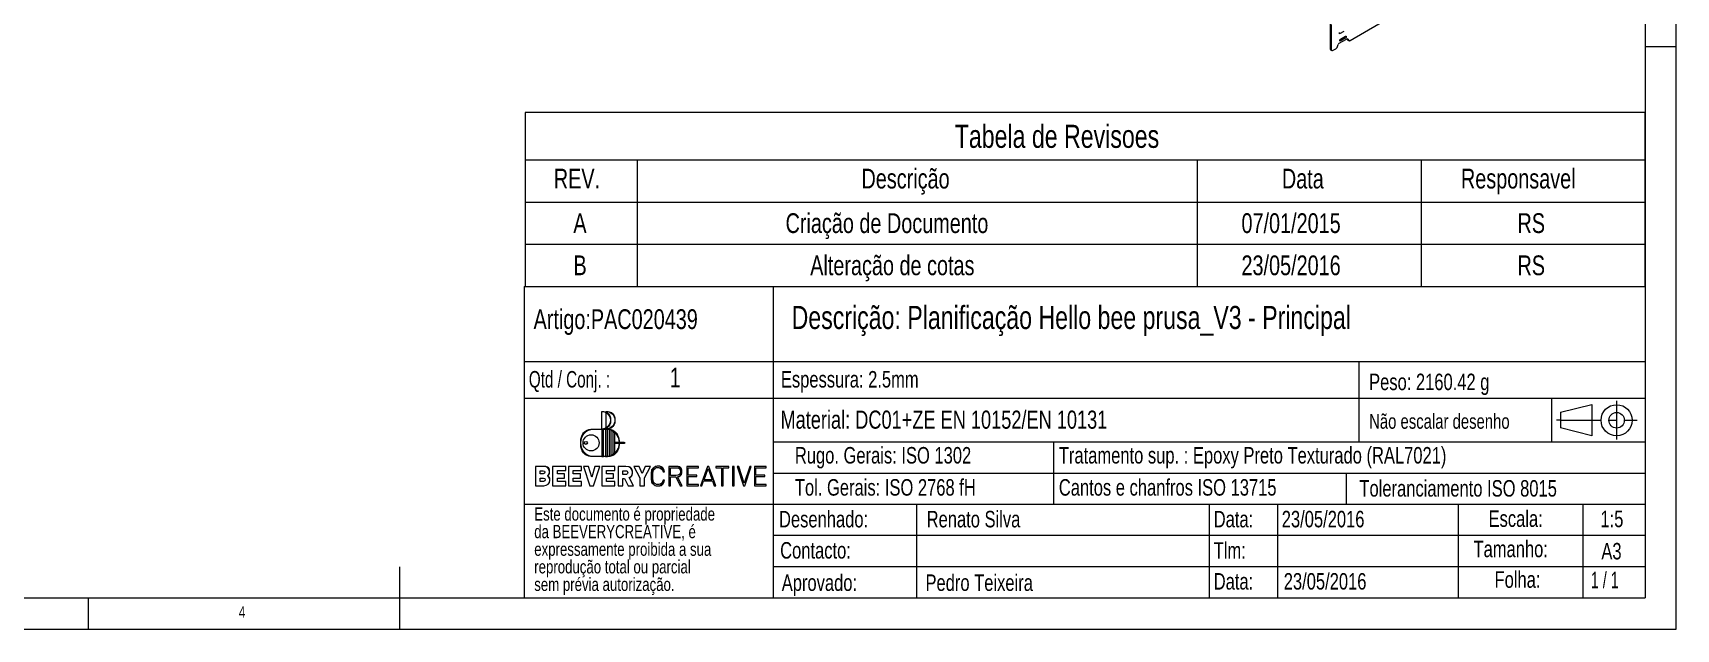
# Model space of a CAD drawing. Header units: millimetres. Extents: x 0 to 415, y 0 to 292.
# Drawn here: x 151.1 to 415, y 5 to 100.7 of the extents above; entities that cross this region are included whole.
import ezdxf

# ---------------------------------------------------------------- set-up
doc = ezdxf.new("R2010")
doc.units = ezdxf.units.MM
doc.linetypes.add('CENTERX2', pattern=[20.32, 12.7, -2.54, 2.54, -2.54])
doc.styles.add('SLDTEXTSTYLE0', font='TXT', dxfattribs={"width": 0.75})
doc.styles.add('SLDTEXTSTYLE1', font='TXT', dxfattribs={"width": 0.65})
doc.styles.add('SLDTEXTSTYLE2', font='TXT', dxfattribs={"width": 0.692308})

# ---------------------------------------------------------------- blocks, each defined once
blk = doc.blocks.new('Block41')
at = {"color": 7, "linetype": 'Continuous', "lineweight": 0}
for p, q in [((115.85, 78.31), (125.85, 80.77)), ((125.85, 80.77), (125.85, 70.77)), ((115.85, 75.81), (114.52, 75.81)), ((115.85, 78.31), (115.85, 73.31)), ((125.85, 70.77), (115.85, 73.31))]:
    blk.add_line(p, q, dxfattribs=at)
at = {"color": 7, "linetype": 'CENTERX2', "lineweight": 0}
for p, q in [((133.85, 81.95), (133.85, 69.54)), ((115.85, 75.81), (140.45, 75.81))]:
    blk.add_line(p, q, dxfattribs=at)
at = {"color": 7, "linetype": 'Continuous', "lineweight": 0}
for radius in [5, 2.5]:
    blk.add_circle((133.85, 75.75), radius, dxfattribs=at)
blk = doc.blocks.new('Logo_2')
at = {"color": 179, "linetype": 'Continuous', "lineweight": 0}
for p, q in [((1183, 1013), (1183, 1328)), ((1183, 1013), (1183, 1328)), ((1260, 1013), (1260, 1328)), ((1260, 1013), (1260, 1328)), ((1260, 1034), (1260, 1308)), ((1260, 1034), (1260, 1308)), ((1032, 1012), (1269, 1012)), ((1032, 1012), (1269, 1012)), ((1217, 1012), (1183, 1012)), ((1183, 1012), (1183, 521)), ((1217, 521), (1217, 1012)), ((1269, 1012), (1250, 1012)), ((1250, 1012), (1250, 521)), ((1284, 522), (1284, 1012)), ((1317, 1006), (1317, 527)), ((1351, 538), (1351, 995)), ((1384, 977), (1384, 557)), ((1417, 584), (1417, 950)), ((1429, 753), (1429, 781)), ((1429, 781), (1555, 781)), ((1429, 753), (1429, 781)), ((1429, 781), (1555, 781)), ((1555, 753), (1429, 753)), ((1555, 753), (1429, 753)), ((1555, 781), (1555, 780)), ((1555, 781), (1555, 780)), ((1555, 753), (1555, 753)), ((1555, 753), (1555, 753)), ((142, 347), (0, 347)), ((0, 347), (0, 3)), ((142, 347), (0, 347)), ((0, 347), (0, 3)), ((540, 347), (306, 347)), ((306, 347), (306, 3)), ((540, 347), (306, 347)), ((306, 347), (306, 3)), ((540, 272), (540, 347)), ((540, 272), (540, 347)), ((824, 347), (590, 347)), ((590, 347), (590, 3)), ((824, 347), (590, 347)), ((590, 347), (590, 3)), ((824, 272), (824, 347)), ((824, 272), (824, 347)), ((946, 347), (859, 347)), ((859, 347), (972, 3)), ((946, 347), (859, 347)), ((859, 347), (972, 3)), ((1004, 155), (946, 347)), ((1004, 155), (946, 347)), ((1061, 347), (1004, 155)), ((1061, 347), (1004, 155)), ((1269, 521), (1032, 521)), ((1269, 521), (1032, 521)), ((1035, 3), (1149, 347)), ((1035, 3), (1149, 347)), ((1149, 347), (1061, 347)), ((1149, 347), (1061, 347)), ((1183, 521), (1217, 521)), ((1418, 347), (1184, 347)), ((1184, 347), (1184, 3)), ((1418, 347), (1184, 347)), ((1184, 347), (1184, 3)), ((1250, 521), (1269, 521)), ((1418, 272), (1418, 347)), ((1418, 272), (1418, 347)), ((1614, 347), (1478, 347)), ((1478, 347), (1478, 3)), ((1614, 347), (1478, 347)), ((1478, 347), (1478, 3)), ((1850, 347), (1758, 347)), ((1758, 347), (1862, 143)), ((1850, 347), (1758, 347)), ((1758, 347), (1862, 143)), ((1905, 223), (1850, 347)), ((1905, 223), (1850, 347)), ((1958, 347), (1905, 223)), ((1958, 347), (1905, 223)), ((1947, 143), (2051, 347)), ((1947, 143), (2051, 347)), ((2051, 347), (1958, 347)), ((2051, 347), (1958, 347)), ((2513, 347), (2382, 347)), ((2382, 347), (2382, 3)), ((2513, 347), (2382, 347)), ((2382, 347), (2382, 3)), ((2409, 185), (2409, 324)), ((2409, 324), (2510, 324)), ((2409, 185), (2409, 324)), ((2409, 324), (2510, 324)), ((2909, 347), (2700, 347)), ((2700, 347), (2700, 3)), ((2909, 347), (2700, 347)), ((2700, 347), (2700, 3)), ((2726, 188), (2726, 324)), ((2726, 324), (2909, 324)), ((2726, 188), (2726, 324)), ((2726, 324), (2909, 324)), ((2909, 324), (2909, 347)), ((2909, 324), (2909, 347)), ((3070, 347), (2943, 3)), ((3070, 347), (2943, 3)), ((3009, 110), (3081, 312)), ((3009, 110), (3081, 312)), ((3093, 347), (3070, 347)), ((3093, 347), (3070, 347)), ((3081, 312), (3153, 110)), ((3081, 312), (3153, 110)), ((3219, 3), (3093, 347)), ((3219, 3), (3093, 347)), ((3451, 347), (3220, 347)), ((3220, 347), (3220, 324)), ((3451, 347), (3220, 347)), ((3220, 347), (3220, 324)), ((3220, 324), (3322, 324)), ((3220, 324), (3322, 324)), ((3322, 324), (3322, 3)), ((3322, 324), (3322, 3)), ((3348, 3), (3348, 324)), ((3348, 324), (3451, 324)), ((3348, 3), (3348, 324)), ((3348, 324), (3451, 324)), ((3451, 324), (3451, 347)), ((3451, 324), (3451, 347)), ((3545, 347), (3519, 347)), ((3519, 347), (3519, 3)), ((3545, 347), (3519, 347)), ((3519, 347), (3519, 3)), ((3545, 3), (3545, 347)), ((3545, 3), (3545, 347)), ((3630, 347), (3603, 347)), ((3603, 347), (3716, 3)), ((3630, 347), (3603, 347)), ((3603, 347), (3716, 3)), ((3727, 49), (3630, 347)), ((3727, 49), (3630, 347)), ((3824, 347), (3727, 49)), ((3824, 347), (3727, 49)), ((3738, 3), (3851, 347)), ((3738, 3), (3851, 347)), ((3851, 347), (3824, 347)), ((3851, 347), (3824, 347)), ((4118, 347), (3909, 347)), ((3909, 347), (3909, 3)), ((4118, 347), (3909, 347)), ((3909, 347), (3909, 3)), ((3935, 188), (3935, 324)), ((3935, 324), (4118, 324)), ((3935, 188), (3935, 324)), ((3935, 324), (4118, 324)), ((4118, 324), (4118, 347)), ((4118, 324), (4118, 347)), ((0, 3), (150, 3)), ((0, 3), (150, 3)), ((85, 215), (85, 271)), ((85, 271), (137, 271)), ((85, 215), (85, 271)), ((85, 271), (137, 271)), ((137, 215), (85, 215)), ((137, 215), (85, 215)), ((85, 79), (85, 139)), ((85, 139), (142, 139)), ((85, 79), (85, 139)), ((85, 139), (142, 139)), ((142, 79), (85, 79)), ((142, 79), (85, 79)), ((306, 3), (540, 3)), ((306, 3), (540, 3)), ((391, 214), (391, 272)), ((391, 272), (540, 272)), ((391, 214), (391, 272)), ((391, 272), (540, 272)), ((518, 214), (391, 214)), ((518, 214), (391, 214)), ((391, 78), (391, 139)), ((391, 139), (518, 139)), ((391, 78), (391, 139)), ((391, 139), (518, 139)), ((540, 78), (391, 78)), ((540, 78), (391, 78)), ((518, 139), (518, 214)), ((518, 139), (518, 214)), ((540, 3), (540, 78)), ((540, 3), (540, 78)), ((590, 3), (824, 3)), ((590, 3), (824, 3)), ((675, 214), (675, 272)), ((675, 272), (824, 272)), ((675, 214), (675, 272)), ((675, 272), (824, 272)), ((802, 214), (675, 214)), ((802, 214), (675, 214)), ((675, 78), (675, 139)), ((675, 139), (802, 139)), ((675, 78), (675, 139)), ((675, 139), (802, 139)), ((824, 78), (675, 78)), ((824, 78), (675, 78)), ((802, 139), (802, 214)), ((802, 139), (802, 214)), ((824, 3), (824, 78)), ((824, 3), (824, 78)), ((972, 3), (1035, 3)), ((972, 3), (1035, 3)), ((1184, 3), (1418, 3)), ((1184, 3), (1418, 3)), ((1269, 214), (1269, 272)), ((1269, 272), (1418, 272)), ((1269, 214), (1269, 272)), ((1269, 272), (1418, 272)), ((1396, 214), (1269, 214)), ((1396, 214), (1269, 214)), ((1269, 78), (1269, 139)), ((1269, 139), (1396, 139)), ((1269, 78), (1269, 139)), ((1269, 139), (1396, 139)), ((1418, 78), (1269, 78)), ((1418, 78), (1269, 78)), ((1396, 139), (1396, 214)), ((1396, 139), (1396, 214)), ((1418, 3), (1418, 78)), ((1418, 3), (1418, 78)), ((1478, 3), (1562, 3)), ((1478, 3), (1562, 3)), ((1562, 202), (1562, 271)), ((1562, 271), (1610, 271)), ((1562, 202), (1562, 271)), ((1562, 271), (1610, 271)), ((1610, 202), (1562, 202)), ((1610, 202), (1562, 202)), ((1562, 3), (1562, 131)), ((1562, 131), (1591, 131)), ((1562, 3), (1562, 131)), ((1562, 131), (1591, 131)), ((1591, 131), (1652, 3)), ((1591, 131), (1652, 3)), ((1652, 3), (1750, 3)), ((1652, 3), (1750, 3)), ((1750, 3), (1675, 147)), ((1750, 3), (1675, 147)), ((1862, 143), (1862, 3)), ((1862, 143), (1862, 3)), ((1862, 3), (1947, 3)), ((1862, 3), (1947, 3)), ((1947, 3), (1947, 143)), ((1947, 3), (1947, 143)), ((2277, 249), (2303, 249)), ((2277, 249), (2303, 249)), ((2303, 101), (2278, 101)), ((2303, 101), (2278, 101)), ((2382, 3), (2409, 3)), ((2382, 3), (2409, 3)), ((2510, 185), (2409, 185)), ((2510, 185), (2409, 185)), ((2409, 3), (2409, 161)), ((2409, 161), (2503, 161)), ((2409, 3), (2409, 161)), ((2409, 161), (2503, 161)), ((2503, 161), (2585, 3)), ((2503, 161), (2585, 3)), ((2616, 3), (2533, 162)), ((2616, 3), (2533, 162)), ((2585, 3), (2616, 3)), ((2585, 3), (2616, 3)), ((2700, 3), (2909, 3)), ((2700, 3), (2909, 3)), ((2882, 188), (2726, 188)), ((2882, 188), (2726, 188)), ((2726, 26), (2726, 165)), ((2726, 165), (2882, 165)), ((2726, 26), (2726, 165)), ((2726, 165), (2882, 165)), ((2909, 26), (2726, 26)), ((2909, 26), (2726, 26)), ((2882, 165), (2882, 188)), ((2882, 165), (2882, 188)), ((2909, 3), (2909, 26)), ((2909, 3), (2909, 26)), ((2943, 3), (2971, 3)), ((2943, 3), (2971, 3)), ((2971, 3), (3001, 87)), ((2971, 3), (3001, 87)), ((3001, 87), (3161, 87)), ((3001, 87), (3161, 87)), ((3153, 110), (3009, 110)), ((3153, 110), (3009, 110)), ((3161, 87), (3191, 3)), ((3161, 87), (3191, 3)), ((3191, 3), (3219, 3)), ((3191, 3), (3219, 3)), ((3322, 3), (3348, 3)), ((3322, 3), (3348, 3)), ((3519, 3), (3545, 3)), ((3519, 3), (3545, 3)), ((3716, 3), (3738, 3)), ((3716, 3), (3738, 3)), ((3909, 3), (4118, 3)), ((3909, 3), (4118, 3)), ((4091, 188), (3935, 188)), ((4091, 188), (3935, 188)), ((3935, 26), (3935, 165)), ((3935, 165), (4091, 165)), ((3935, 26), (3935, 165)), ((3935, 165), (4091, 165)), ((4118, 26), (3935, 26)), ((4118, 26), (3935, 26)), ((4091, 165), (4091, 188)), ((4091, 165), (4091, 188)), ((4118, 3), (4118, 26)), ((4118, 3), (4118, 26))]:
    blk.add_line(p, q, dxfattribs=at)
for points in [[(1183, 1328), (1270, 1328), (1341, 1258), (1341, 1171)], [(1183, 1328), (1270, 1328), (1341, 1258), (1341, 1171), (1341, 1084), (1270, 1013), (1183, 1013)], [(1260, 1328), (1347, 1328), (1418, 1258), (1418, 1171)], [(1260, 1328), (1347, 1328), (1418, 1258), (1418, 1171), (1418, 1084), (1347, 1013), (1260, 1013)], [(1260, 1308), (1308, 1281), (1341, 1230), (1341, 1171)], [(1260, 1308), (1308, 1281), (1341, 1230), (1341, 1171), (1341, 1112), (1308, 1061), (1260, 1034)], [(809, 767), (809, 902), (909, 1012), (1032, 1012)], [(1032, 521), (909, 521), (809, 631), (809, 767), (809, 902), (909, 1012), (1032, 1012)], [(1341, 1171), (1341, 1084), (1270, 1013), (1183, 1013)], [(1418, 1171), (1418, 1084), (1347, 1013), (1260, 1013)], [(1341, 1171), (1341, 1112), (1308, 1061), (1260, 1034)], [(1269, 1012), (1392, 1012), (1492, 902), (1492, 767)], [(1269, 1012), (1392, 1012), (1492, 902), (1492, 767), (1492, 631), (1392, 521), (1269, 521)], [(1284, 1012), (1279, 1012), (1274, 1012), (1269, 1012)], [(1351, 995), (1340, 1000), (1329, 1004), (1317, 1006)], [(1417, 950), (1407, 960), (1396, 969), (1384, 977)], [(1032, 521), (909, 521), (809, 631), (809, 767)], [(1492, 767), (1492, 631), (1392, 521), (1269, 521)], [(1555, 780), (1578, 779), (1594, 773), (1594, 767)], [(1555, 780), (1578, 779), (1594, 773), (1594, 767), (1594, 760), (1578, 755), (1555, 753)], [(1594, 767), (1594, 760), (1578, 755), (1555, 753)], [(252, 247), (252, 307), (214, 347), (142, 347)], [(257, 104), (257, 153), (228, 171), (215, 179), (225, 187), (252, 208), (252, 247), (252, 307), (214, 347), (142, 347)], [(1269, 521), (1274, 521), (1279, 522), (1284, 522)], [(1317, 527), (1329, 530), (1340, 534), (1351, 538)], [(1384, 557), (1396, 565), (1407, 574), (1417, 584)], [(1732, 236), (1732, 293), (1691, 347), (1614, 347)], [(1675, 147), (1703, 160), (1732, 190), (1732, 236), (1732, 293), (1691, 347), (1614, 347)], [(2303, 249), (2292, 312), (2248, 350), (2186, 350), (2154, 350), (2123, 337), (2100, 315), (2069, 283), (2068, 253), (2068, 175), (2068, 97), (2069, 67), (2100, 35), (2123, 13), (2154, 0), (2186, 0), (2247, 0), (2292, 38), (2303, 101)], [(2100, 315), (2069, 283), (2068, 253), (2068, 175)], [(2278, 101), (2268, 53), (2233, 23), (2186, 23), (2162, 23), (2139, 32), (2121, 50), (2097, 74), (2095, 101), (2095, 175), (2095, 249), (2097, 275), (2121, 300), (2139, 318), (2162, 327), (2186, 327), (2233, 327), (2267, 297), (2277, 249)], [(2095, 175), (2095, 249), (2097, 275), (2121, 300)], [(2186, 350), (2154, 350), (2123, 337), (2100, 315)], [(2121, 300), (2139, 318), (2162, 327), (2186, 327)], [(2303, 249), (2292, 312), (2248, 350), (2186, 350)], [(2186, 327), (2233, 327), (2267, 297), (2277, 249)], [(2510, 324), (2554, 324), (2586, 302), (2586, 254)], [(2510, 324), (2554, 324), (2586, 302), (2586, 254)], [(2612, 255), (2612, 315), (2569, 347), (2513, 347)], [(2533, 162), (2581, 170), (2612, 203), (2612, 255), (2612, 315), (2569, 347), (2513, 347)], [(137, 271), (161, 271), (168, 257), (168, 243)], [(137, 271), (161, 271), (168, 257), (168, 243)], [(168, 243), (168, 230), (161, 215), (137, 215)], [(168, 243), (168, 230), (161, 215), (137, 215)], [(142, 139), (165, 139), (172, 124), (172, 109)], [(142, 139), (165, 139), (172, 124), (172, 109)], [(172, 109), (172, 95), (165, 79), (142, 79)], [(172, 109), (172, 95), (165, 79), (142, 79)], [(150, 3), (211, 3), (257, 39), (257, 104)], [(150, 3), (211, 3), (257, 39), (257, 104)], [(215, 179), (225, 187), (252, 208), (252, 247)], [(257, 104), (257, 153), (228, 171), (215, 179)], [(1610, 271), (1633, 271), (1647, 254), (1647, 236)], [(1610, 271), (1633, 271), (1647, 254), (1647, 236)], [(1647, 236), (1647, 218), (1633, 202), (1610, 202)], [(1647, 236), (1647, 218), (1633, 202), (1610, 202)], [(1675, 147), (1703, 160), (1732, 190), (1732, 236)], [(2068, 175), (2068, 97), (2069, 67), (2100, 35)], [(2121, 50), (2097, 74), (2095, 101), (2095, 175)], [(2100, 35), (2123, 13), (2154, 0), (2186, 0)], [(2186, 23), (2162, 23), (2139, 32), (2121, 50)], [(2278, 101), (2268, 53), (2233, 23), (2186, 23)], [(2186, 0), (2247, 0), (2292, 38), (2303, 101)], [(2586, 254), (2586, 207), (2554, 185), (2510, 185)], [(2586, 254), (2586, 207), (2554, 185), (2510, 185)], [(2533, 162), (2581, 170), (2612, 203), (2612, 255)]]:
    blk.add_open_spline(points, degree=3, dxfattribs=at)
for points, knots in [([(849, 767), (849, 846), (913, 911), (993, 911), (1073, 911), (1137, 846), (1137, 767)], [0, 0, 0, 0, 1, 1, 1, 2, 2, 2, 2]), ([(849, 767), (849, 846), (913, 911), (993, 911), (1073, 911), (1137, 846), (1137, 767)], [0, 0, 0, 0, 1, 1, 1, 2, 2, 2, 2]), ([(1137, 767), (1137, 687), (1073, 623), (993, 623), (913, 623), (849, 687), (849, 767)], [2, 2, 2, 2, 3, 3, 3, 4, 4, 4, 4]), ([(1137, 767), (1137, 687), (1073, 623), (993, 623), (913, 623), (849, 687), (849, 767)], [2, 2, 2, 2, 3, 3, 3, 4, 4, 4, 4]), ([(872, 767), (872, 782), (885, 794), (900, 794), (915, 794), (928, 782), (928, 767)], [0, 0, 0, 0, 1, 1, 1, 2, 2, 2, 2]), ([(872, 767), (872, 782), (885, 794), (900, 794), (915, 794), (928, 782), (928, 767)], [0, 0, 0, 0, 1, 1, 1, 2, 2, 2, 2]), ([(928, 767), (928, 752), (915, 739), (900, 739), (885, 739), (872, 752), (872, 767)], [2, 2, 2, 2, 3, 3, 3, 4, 4, 4, 4]), ([(928, 767), (928, 752), (915, 739), (900, 739), (885, 739), (872, 752), (872, 767)], [2, 2, 2, 2, 3, 3, 3, 4, 4, 4, 4])]:
    blk.add_open_spline(points, degree=3, knots=knots, dxfattribs=at)
blk = doc.blocks.new('SW_NOTE_1')
at = {"color": 0, "linetype": 'Continuous', "lineweight": 0, "char_height": 2.1167, "attachment_point": 1, "style": 'SLDTEXTSTYLE0'}
for s, insert in [('Este documento é propriedade', (0, 2.73)), ('da BEEVERYCREATIVE, é', (0, -0.09)), ('expressamente proibida a sua', (0, -2.92)), ('reprodução total ou parcial', (0, -5.74)), ('sem prévia autorização.', (0, -8.56))]:
    blk.add_mtext(s, dxfattribs=dict(at, insert=insert))
blk = doc.blocks.new('SW_TABLEANNOTATION_0')
at = {"color": 0, "linetype": 'Continuous', "lineweight": 0}
for p, q in [((0, 0), (0, -27.91)), ((179.83, 0), (0, 0)), ((179.83, -27.91), (179.83, 0)), ((0, -7.6), (179.83, -7.6)), ((17.98, -7.6), (17.98, -14.37)), ((107.9, -7.6), (107.9, -14.37)), ((143.86, -7.6), (143.86, -14.37)), ((0, -14.37), (179.83, -14.37)), ((17.98, -14.37), (17.98, -27.91)), ((107.9, -14.37), (107.9, -27.91)), ((143.86, -14.37), (143.86, -27.91)), ((0, -21.14), (179.83, -21.14)), ((0, -27.91), (179.83, -27.91))]:
    blk.add_line(p, q, dxfattribs=at)
at = {"color": 0, "linetype": 'Continuous', "lineweight": 0, "attachment_point": 1, "style": 'SLDTEXTSTYLE0'}
for s, insert, char_height in [('Tabela de Revisoes', (68.97, -1.96), 3.7042), ('REV.', (4.58, -9.01), 3.175), ('Descrição', (53.99, -9.01), 3.175), ('Data', (121.51, -9.01), 3.175), ('Responsavel', (150.27, -9.01), 3.175), ('A', (7.72, -16.16), 3.17), ('Criação de Documento', (41.8, -16.16), 3.175), ('07/01/2015', (115.02, -16.16), 3.175), ('RS', (159.35, -16.16), 3.175), ('B', (7.74, -22.93), 3.17), ('Alteração de cotas', (45.76, -22.93), 3.175), ('23/05/2016', (115.02, -22.93), 3.175), ('RS', (159.35, -22.93), 3.175)]:
    blk.add_mtext(s, dxfattribs=dict(at, insert=insert, char_height=char_height))

msp = doc.modelspace()

# ---------------------------------------------------------------- linework, layer by layer
at = {"color": 7, "linetype": 'Continuous', "lineweight": 0}
for p, q in [((415, 5), (415, 292)), ((410, 287), (410, 60)), ((410, 98.5), (415, 98.5)), ((230, 60), (410, 60)), ((230, 60), (230, 10)), ((270, 60), (270, 47.9039)), ((410, 60), (410, 10)), ((270, 47.9039), (230, 47.9039)), ((270, 47.9039), (270, 25)), ((410, 47.9039), (270, 47.9039)), ((364.0537, 47.9039), (364.0537, 35)), ((270, 42), (230, 42)), ((410, 42), (270, 42)), ((364.0537, 42), (364.0537, 35)), ((395, 42), (395, 35)), ((410, 35), (270, 35)), ((315, 35), (315, 30)), ((380, 30), (270, 30)), ((315, 30), (315, 25)), ((362, 30), (362, 25)), ((410, 30), (380, 30)), ((270, 25), (230, 25)), ((270, 25), (270, 10)), ((380, 25), (270, 25)), ((293, 25), (293, 10)), ((340, 25), (340, 10)), ((351, 25), (351, 10)), ((400, 25), (380, 25)), ((380, 25), (380, 10)), ((400, 25), (400, 10)), ((410, 25), (400, 25)), ((380, 20), (270, 20)), ((400, 20), (380, 20)), ((410, 20), (400, 20)), ((210, 5), (210, 15)), ((380, 15), (270, 15)), ((400, 15), (380, 15)), ((410, 15), (400, 15)), ((10, 10), (230, 10)), ((160, 5), (160, 10)), ((230, 10), (410, 10)), ((5, 5), (415, 5))]:
    msp.add_line(p, q, dxfattribs=at)
at = {"color": 7, "linetype": 'Continuous', "lineweight": 15}
for p, q in [((362.6268, 99.4514), (369.5793, 103.465)), ((359.4099, 102.1463), (359.4099, 98.2067)), ((359.5866, 102.0442), (359.5866, 98.1046)), ((361.6081, 100.8959), (360.9514, 100.5168)), ((360.9514, 100.5168), (360.9514, 100.7536)), ((359.4099, 98.2067), (359.5866, 98.1046)), ((359.5134, 97.9777), (359.6902, 97.8757)), ((359.9402, 97.9004), (360.3649, 98.1456)), ((360.5454, 98.3661), (360.7266, 98.8097)), ((360.9071, 99.0302), (362.0846, 99.7099)), ((361.7154, 99.9663), (360.9877, 99.5462)), ((361.0995, 99.6924), (361.8922, 100.15)), ((361.8922, 99.8642), (361.0995, 99.4066)), ((361.8922, 99.8642), (361.7154, 99.9663)), ((362.1397, 99.7334), (362.2695, 99.5655)), ((362.2651, 99.6978), (362.4463, 99.4635)), ((362.2695, 99.5655), (362.4463, 99.4635)), ((362.3, 99.5386), (362.4768, 99.4365))]:
    msp.add_line(p, q, dxfattribs=at)
at = {"color": 8, "linetype": 'Continuous', "lineweight": 15}
for p, q in [((361.0995, 99.4066), (360.9757, 99.4781)), ((362.2651, 99.6978), (362.196, 99.7378))]:
    msp.add_line(p, q, dxfattribs=at)
at = {"color": 7, "linetype": 'Continuous', "lineweight": 15, "flags": 128}
for points in [[(361.0995, 99.4066), (361.0521, 99.3902), (361.012, 99.398), (360.9852, 99.4288), (360.9757, 99.4781), (360.9852, 99.5382), (361.012, 99.6001), (361.0521, 99.6542), (361.0995, 99.6924)], [(361.8922, 100.15), (361.9395, 100.1665), (361.9797, 100.1587), (362.0065, 100.1278), (362.0159, 100.0786), (362.0065, 100.0185), (361.9797, 99.9566), (361.9395, 99.9025), (361.8922, 99.8642)], [(362.3, 99.5386), (362.2851, 99.5491), (362.2695, 99.5655)]]:
    msp.add_lwpolyline(points, dxfattribs=at)
at = {"color": 7, "linetype": 'Continuous', "lineweight": 15}
for centre, radius, start, end in [((359.643, 98.1743), 0.2354, 172.087125, 236.600717), ((359.8022, 98.0696), 0.2184, 170.785603, 309.203349), ((360.1182, 98.5317), 0.4582, 302.57664, 338.815141), ((361.1538, 98.6441), 0.4582, 122.576408, 158.815373), ((361.5671, 100.1956), 0.2731, 302.899513, 342.295422), ((362.1683, 99.6062), 0.1333, 43.442477, 128.890539), ((362.5431, 99.5551), 0.1333, 223.442631, 308.889956)]:
    msp.add_arc(centre, radius, start, end, dxfattribs=at)

# ---------------------------------------------------------------- block references
at = {"color": 7, "linetype": 'Continuous', "lineweight": 0}
for name, p in [('SW_TABLEANNOTATION_0', (230.172, 87.9053)), ('SW_NOTE_1', (231.6079, 21.8013))]:
    msp.add_blockref(name, p, dxfattribs=at)
at = {"color": 7, "linetype": 'Continuous'}
for name, p, xscale, yscale, zscale in [('Logo_2', (231.7983, 27.9902), 0.009, 0.009, 0.009), ('Block41', (338.5198, 0.6416), 0.5, 0.5, 0.5)]:
    msp.add_blockref(name, p, dxfattribs=dict(at, xscale=xscale, yscale=yscale, zscale=zscale))

# ---------------------------------------------------------------- texts
at = {"color": 7, "linetype": 'Continuous', "lineweight": 0, "attachment_point": 1}
for s, insert, char_height, style in [('Artigo:PAC020439\xa0\xa0\xa0\xa0\xa0\xa0\xa0\xa0\xa0', (231.5015, 56.3344), 3.175, 'SLDTEXTSTYLE0'), ('Descrição: Planificação Hello bee prusa_V3 - Principal', (272.9423, 56.8706), 3.704167, 'SLDTEXTSTYLE0'), ('Qtd / Conj. :', (230.7397, 46.4201), 2.645833, 'SLDTEXTSTYLE2'), ('1', (253.3674, 46.9562), 3.175, 'SLDTEXTSTYLE0'), ('Espessura: 2.5mm', (271.2226, 46.4201), 2.645833, 'SLDTEXTSTYLE0'), ('Peso: 2160.42 g', (365.6888, 46.0006), 2.645833, 'SLDTEXTSTYLE0'), ('Material: DC01+ZE EN 10152/EN 10131', (271.16, 40.0753), 2.910417, 'SLDTEXTSTYLE0'), ('Não escalar desenho', (365.6888, 39.5392), 2.38125, 'SLDTEXTSTYLE0'), ('Rugo. Gerais: ISO 1302', (273.4641, 34.2232), 2.645833, 'SLDTEXTSTYLE0'), ('Tratamento sup. : Epoxy Preto Texturado (RAL7021)', (315.8604, 34.2232), 2.645833, 'SLDTEXTSTYLE0'), ('Tol. Gerais: ISO 2768 fH', (273.4641, 29.0689), 2.645833, 'SLDTEXTSTYLE0'), ('Cantos e chanfros ISO 13715', (315.8604, 29.0689), 2.645833, 'SLDTEXTSTYLE0'), ('Toleranciamento ISO 8015', (364.1356, 28.9147), 2.645833, 'SLDTEXTSTYLE0'), ('Desenhado:', (270.9209, 23.9734), 2.64583, 'SLDTEXTSTYLE0'), ('Renato Silva', (294.6333, 23.9734), 2.645833, 'SLDTEXTSTYLE0'), ('Data:', (340.7345, 23.9811), 2.64583, 'SLDTEXTSTYLE0'), ('23/05/2016', (351.661, 23.9811), 2.64583, 'SLDTEXTSTYLE0'), ('Escala:', (384.8755, 24.0555), 2.64583, 'SLDTEXTSTYLE0'), ('1:5', (402.8415, 24.0065), 2.64583, 'SLDTEXTSTYLE0'), ('Contacto:', (271.102, 18.9667), 2.64583, 'SLDTEXTSTYLE0'), ('Tlm:', (340.7345, 18.9442), 2.64583, 'SLDTEXTSTYLE0'), ('Tamanho:', (382.4578, 19.1926), 2.64583, 'SLDTEXTSTYLE0'), ('A3', (402.9917, 18.8337), 2.64583, 'SLDTEXTSTYLE0'), ('Aprovado:', (271.3574, 13.7771), 2.64583, 'SLDTEXTSTYLE0'), ('Pedro Teixeira', (294.443, 13.7771), 2.645833, 'SLDTEXTSTYLE0'), ('Data:', (340.7345, 13.9919), 2.64583, 'SLDTEXTSTYLE0'), ('23/05/2016', (351.9816, 13.9919), 2.64583, 'SLDTEXTSTYLE0'), ('Folha:', (385.8344, 14.2748), 2.64583, 'SLDTEXTSTYLE0'), ('1 / 1', (401.3035, 14.2089), 2.64583, 'SLDTEXTSTYLE1'), ('4', (184.1667, 8.668), 1.8521, 'SLDTEXTSTYLE0')]:
    msp.add_mtext(s, dxfattribs=dict(at, insert=insert, char_height=char_height, style=style))

doc.saveas('drawing.dxf')
